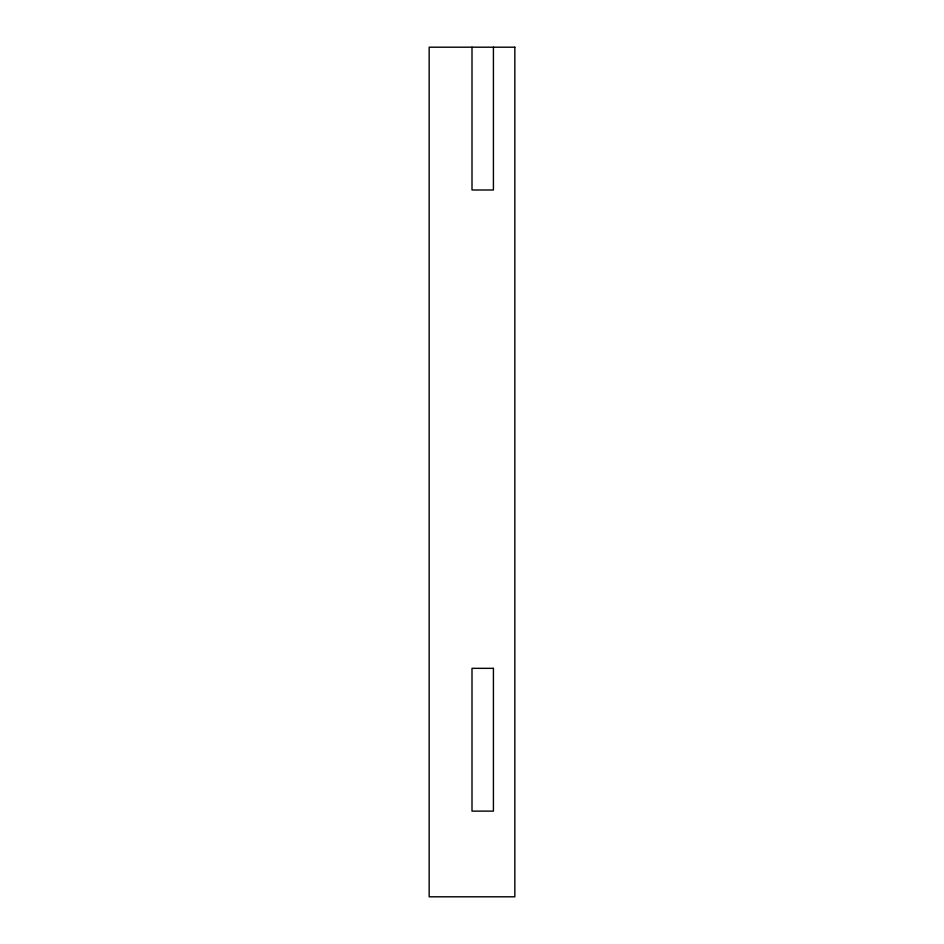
<?xml version="1.0" encoding="UTF-8"?>
<svg xmlns="http://www.w3.org/2000/svg" width="944" height="944" viewBox="0 0 944 944"><rect width="100%" height="100%" fill="white"/><g stroke="black" fill="none" stroke-linecap="round" stroke-linejoin="round"><path stroke-width="1.42" d="M493.417 47.2L493.417 189.992L472 189.992L472 47.2M514.834 47.2L429.166 47.2L429.166 896.8L514.834 896.8L514.834 47.2M493.417 668.34L472 668.34L472 811.12L493.417 811.12L493.417 668.34"/></g></svg>
